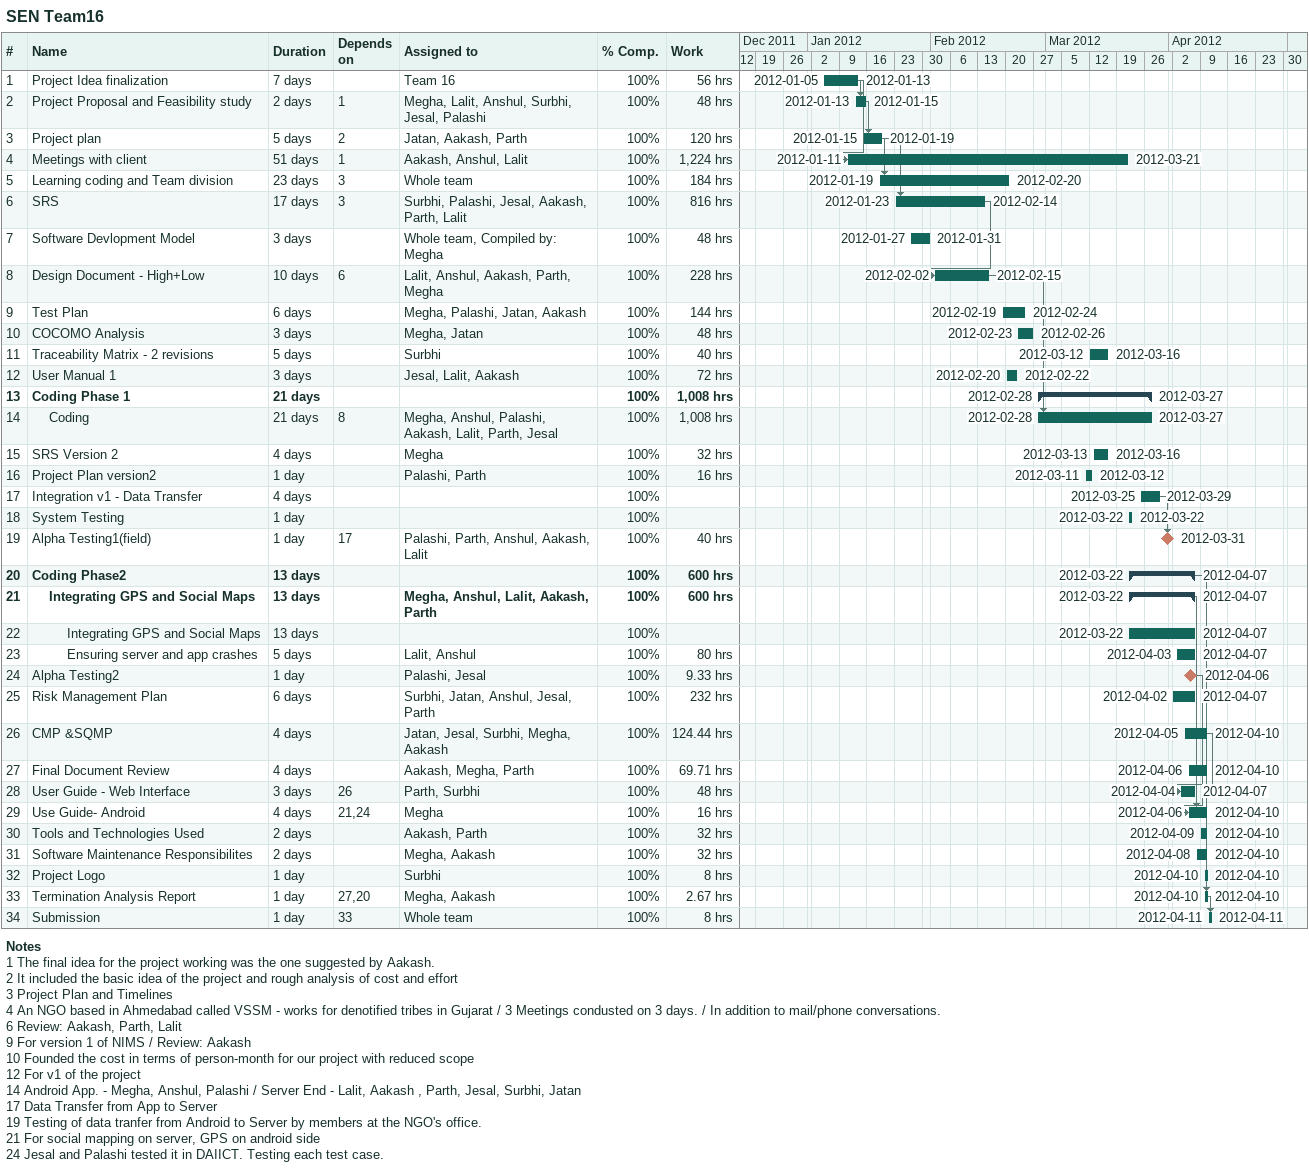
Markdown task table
SEN Team16

| ID | Level | Task | Duration | Start | Finish | Predecessors | Resources | % complete | Work (h) |
|---|---|---|---|---|---|---|---|---|---|
| 1 | 1 | Project Idea finalization | 7d | 2012-01-05 | 2012-01-13 |  | Team 16 | 100 | 56 |
| 2 | 1 | Project Proposal and Feasibility study | 2d | 2012-01-13 | 2012-01-15 | 1 | Megha, Lalit, Anshul, Surbhi, Jesal, Palashi | 100 | 48 |
| 3 | 1 | Project plan | 5d | 2012-01-15 | 2012-01-19 | 2 | Jatan, Aakash, Parth | 100 | 120 |
| 4 | 1 | Meetings with client | 51d | 2012-01-11 | 2012-03-21 | 1 | Aakash, Anshul, Lalit | 100 | 1224 |
| 5 | 1 | Learning coding and Team division | 23d | 2012-01-19 | 2012-02-20 | 3 | Whole team | 100 | 184 |
| 6 | 1 | SRS | 17d | 2012-01-23 | 2012-02-14 | 3 | Surbhi, Palashi, Jesal, Aakash, Parth, Lalit | 100 | 816 |
| 7 | 1 | Software Devlopment Model | 3d | 2012-01-27 | 2012-01-31 |  | Whole team, Compiled by: Megha | 100 | 48 |
| 8 | 1 | Design Document - High+Low | 10d | 2012-02-02 | 2012-02-15 | 6 | Lalit, Anshul, Aakash, Parth, Megha | 100 | 228 |
| 9 | 1 | Test Plan | 6d | 2012-02-19 | 2012-02-24 |  | Megha, Palashi, Jatan, Aakash | 100 | 144 |
| 10 | 1 | COCOMO Analysis | 3d | 2012-02-23 | 2012-02-26 |  | Megha, Jatan | 100 | 48 |
| 11 | 1 | Traceability Matrix - 2 revisions | 5d | 2012-03-12 | 2012-03-16 |  | Surbhi | 100 | 40 |
| 12 | 1 | User Manual 1 | 3d | 2012-02-20 | 2012-02-22 |  | Jesal, Lalit, Aakash | 100 | 72 |
| 13 | 1 | **Coding Phase 1** | 21d | 2012-02-28 | 2012-03-27 |  |  | 100 | 1008 |
| 14 | 2 | Coding | 21d | 2012-02-28 | 2012-03-27 | 8 | Megha, Anshul, Palashi, Aakash, Lalit, Parth, Jesal | 100 | 1008 |
| 15 | 1 | SRS Version 2 | 4d | 2012-03-13 | 2012-03-16 |  | Megha | 100 | 32 |
| 16 | 1 | Project Plan version2 | 1d | 2012-03-11 | 2012-03-12 |  | Palashi, Parth | 100 | 16 |
| 17 | 1 | Integration v1 - Data Transfer | 4d | 2012-03-25 | 2012-03-29 |  |  | 100 |  |
| 18 | 1 | System Testing | 1d | 2012-03-22 | 2012-03-22 |  |  | 100 |  |
| 19 | 1 | Alpha Testing1(field) | 1d | 2012-03-31 | 2012-03-31 | 17 | Palashi, Parth, Anshul, Aakash, Lalit | 100 | 40 |
| 20 | 1 | **Coding Phase2** | 13d | 2012-03-22 | 2012-04-07 |  |  | 100 | 600 |
| 21 | 2 | **Integrating GPS and Social Maps** | 13d | 2012-03-22 | 2012-04-07 |  | Megha, Anshul, Lalit, Aakash, Parth | 100 | 600 |
| 22 | 3 | Integrating GPS and Social Maps | 13d | 2012-03-22 | 2012-04-07 |  |  | 100 |  |
| 23 | 3 | Ensuring server and app crashes | 5d | 2012-04-03 | 2012-04-07 |  | Lalit, Anshul | 100 | 80 |
| 24 | 1 | Alpha Testing2 | 1d | 2012-04-06 | 2012-04-06 |  | Palashi, Jesal | 100 | 9.33 |
| 25 | 1 | Risk Management Plan | 6d | 2012-04-02 | 2012-04-07 |  | Surbhi, Jatan, Anshul, Jesal, Parth | 100 | 232 |
| 26 | 1 | CMP &SQMP | 4d | 2012-04-05 | 2012-04-10 |  | Jatan, Jesal, Surbhi, Megha, Aakash | 100 | 124.44 |
| 27 | 1 | Final Document Review | 4d | 2012-04-06 | 2012-04-10 |  | Aakash, Megha, Parth | 100 | 69.71 |
| 28 | 1 | User Guide - Web Interface | 3d | 2012-04-04 | 2012-04-07 | 26 | Parth, Surbhi | 100 | 48 |
| 29 | 1 | Use Guide- Android | 4d | 2012-04-06 | 2012-04-10 | 21, 24 | Megha | 100 | 16 |
| 30 | 1 | Tools and Technologies Used | 2d | 2012-04-09 | 2012-04-10 |  | Aakash, Parth | 100 | 32 |
| 31 | 1 | Software Maintenance Responsibilites | 2d | 2012-04-08 | 2012-04-10 |  | Megha, Aakash | 100 | 32 |
| 32 | 1 | Project Logo | 1d | 2012-04-10 | 2012-04-10 |  | Surbhi | 100 | 8 |
| 33 | 1 | Termination Analysis Report | 1d | 2012-04-10 | 2012-04-10 | 27, 20 | Megha, Aakash | 100 | 2.67 |
| 34 | 1 | Submission | 1d | 2012-04-11 | 2012-04-11 | 33 | Whole team | 100 | 8 |

Notes
- 1: The final idea for the project working was the one suggested by Aakash.
- 2: It included the basic idea of the project and rough analysis of cost and effort
- 3: Project Plan and Timelines
- 4: An NGO based in Ahmedabad called VSSM - works for denotified tribes in Gujarat / 3 Meetings condusted on 3 days. / In addition to mail/phone conversations.
- 6: Review: Aakash, Parth, Lalit
- 9: For version 1 of NIMS / Review: Aakash
- 10: Founded the cost in terms of person-month for our project with reduced scope
- 12: For v1 of the project
- 14: Android App. - Megha, Anshul, Palashi / Server End - Lalit, Aakash , Parth, Jesal, Surbhi, Jatan
- 17: Data Transfer from App to Server
- 19: Testing of data tranfer from Android to Server by members at the NGO's office.
- 21: For social mapping on server, GPS on android side
- 24: Jesal and Palashi tested it in DAIICT. Testing each test case.
